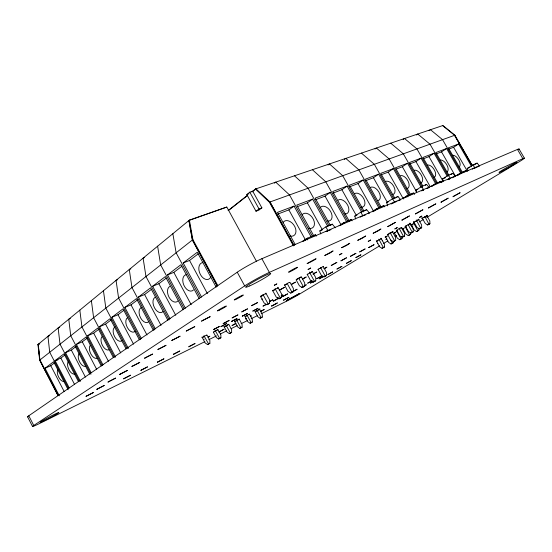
<?xml version="1.0" encoding="UTF-8"?>
<svg xmlns="http://www.w3.org/2000/svg" width="552" height="552" viewBox="0 0 552 552"><rect width="100%" height="100%" fill="white"/><g stroke="black" fill="none" stroke-linecap="round" stroke-linejoin="round"><path stroke-width="0.83" d="M312.397 271.57L315.716 277.587L315.765 280.74L313.163 282.162L310.521 280.43L307.188 274.413L312.453 271.529L310.507 272.84M323.189 266.554L318.007 269.397L318.683 269.114M377.464 243.432L377.92 243.349M382.543 240.741L382.101 240.81M58.036 395.729L39.647 360.201L37.984 344.524L189.405 220.096L226.796 207.055L256.37 261.144M226.796 207.055L188.874 220.483L192.358 239.975L217.246 285.977M246.82 194.525L249.808 192.165L252.699 191.185L261.889 207.869L258.853 210.16L255.99 211.209L246.82 194.525L248.993 193.786M228.073 210.609L247.427 195.339M252.098 191.654L255.438 189.025L442.918 125.497L454.869 135.212L472.291 165.455M229.273 209.891L247.296 195.684M251.967 191.999L256.038 188.791M39.647 360.201L192.896 239.596L189.405 220.096M274.378 183.16L275.717 182.119L289.496 194.911L312.625 236.635M59.326 395.818L45.05 368.246L53.613 361.719L68.165 389.753M69.276 387.959L55.069 360.615L63.991 353.818L78.481 381.653M80.433 381.328L65.502 352.659L74.796 345.58L89.638 373.994M91.266 372.869L76.376 344.372L86.071 336.989L101.264 365.99M102.976 364.837L87.72 335.733L97.835 328.019L113.415 357.648M115.589 357.185L99.56 326.708L110.131 318.649L126.111 348.933M128.368 348.415L111.932 317.276L122.992 308.851L139.387 339.818M141.333 338.479L124.876 307.416L136.454 298.591L153.297 330.268M155.333 328.868L138.428 297.086L150.565 287.833L167.87 320.257M170.009 318.787L152.635 286.253L165.372 276.552L183.167 309.755M185.417 308.209L167.546 274.889L180.925 264.691L199.244 298.715M201.604 297.086L183.216 262.952L197.292 252.223L216.149 287.102M45.05 368.246L50.777 365.707L54.751 362.692M55.069 360.615L60.858 358.062L64.701 355.15M65.502 352.659L71.346 350.106L76.017 346.559M76.376 344.372L82.276 341.812L87.471 337.872M87.72 335.733L93.674 333.166L99.098 329.054M99.56 326.708L105.577 324.141L111.545 319.615M111.932 317.276L118.004 314.716L123.883 310.258M124.876 307.416L131.003 304.856L137.841 299.674M138.428 297.086L144.61 294.533L151.379 289.407M152.635 286.253L158.866 283.721L166.269 278.111M167.546 274.889L173.832 272.371L181.884 266.264M183.216 262.952L189.543 260.454L198.278 253.83M255.99 211.209L259.019 208.918L261.889 207.869M328.067 164.945L329.44 163.916L342.695 175.702L363.064 211.982M344.4 159.397L345.773 158.383L358.855 169.864L379.969 207.331M277.794 214.079L288.862 209.877L294.064 206.103L311.08 236.808M375.001 149.005L376.374 148.019L389.125 158.935L409.784 195.346M297.093 206.752L307.374 202.839L312.584 199.113L327.964 226.748M403.105 139.477L404.499 138.483L416.926 148.895L436.77 183.643M315.509 199.755L325.038 196.132L330.241 192.441L346.504 221.531M416.339 134.985L417.726 134.005L429.994 144.175L448.176 175.922M333.097 193.069L341.902 189.722L347.098 186.079L361.746 212.182M429.056 130.665L430.436 129.699L442.545 139.642L461.624 172.845M265.498 294.002C268.589 291.753 255.114 299.198 262.759 295.561M206.565 335.299C208.58 333.718 197.374 340.087 204.288 336.589M349.602 186.797L358.02 183.602L363.202 179.993L378.762 207.614M277.573 288.282C280.878 285.977 267.354 293.388 274.861 289.828M204.233 339.1L203.833 339.508M262.497 298.867L261.869 299.432M365.686 180.683L373.442 177.744L378.61 174.177L392.562 198.858M27.91 416.884A14.324 0.883 -27.6 0 1 28.787 415.78L237.243 272.205A19.555 1.891 -28.6 0 1 261.869 258.709L517.452 149.426A14.062 0.856 -29.8 0 1 518.797 149.35M381.115 174.825L388.208 172.127L393.362 168.608L408.715 195.67M289.296 282.734C291.484 280.802 280.588 287.302 286.612 284.259M396.322 169.05L402.367 166.752L407.493 163.268L421.286 187.494M298.025 278.857C291.559 281.913 305.794 274.137 299.446 278.077M409.763 163.944L415.953 161.591L421.059 158.148L435.797 183.968M249.055 314.53C250.435 313.246 241.707 318.442 246.854 315.772M302.358 241.452L306.739 238.519L315.447 234.807L316.213 236.18M423.418 158.748L428.994 156.63L434.072 153.228L447.244 176.233M303.462 240.982L307.837 238.05L308.05 238.436L307.229 238.788M304.097 240.879L305.974 239.623M246.116 318.504L245.454 318.946L246.447 318.573M320.774 233.917L319.822 230.908L325.859 226.872L332.29 224.16L335.34 227.79M313.122 236.097L314.371 235.262L314.585 235.649L315.392 235.304M313.57 236.056L315.447 234.807M330.275 225.506L332.29 224.16M278.256 297.273L277.649 297.776M250.642 316.275L251.319 315.827L250.332 316.192M436.177 153.904L441.531 151.869L446.582 148.509L460.741 173.169M326.039 231.654L327.929 230.591L326.646 231.433M448.831 149.095L453.585 147.287L458.602 143.969L471.684 166.669M28.787 415.78L33.762 425.468L244.688 285.901A19.582 1.546 -28.6 0 1 269.355 272.384L522.834 158.672L517.452 149.426M292.111 291.967L297.135 289.213L292.139 292.036M339.059 225.754L343.434 222.877L351.327 219.51L352.059 220.821M340.681 224.919L344.427 222.449L344.634 222.815L343.882 223.139M342.012 224.367L343.261 223.546M355.688 218.971L354.777 216.101L360.794 212.147L366.638 209.684L369.55 213.141L368.087 213.762M348.478 221.159L350.347 219.924L350.554 220.289L351.286 219.979M365.3 210.56L366.638 209.684M302.034 287.026L301.385 287.537L303.207 286.647M360.987 216.695L362.961 215.956L360.794 212.147M372.421 211.492L376.768 208.67L383.957 205.599L384.661 206.848M387.676 205.896L386.628 202.612L392.603 198.734L397.937 196.484L400.717 199.79L398.468 200.755M375.947 209.725L372.841 211.74L377.671 208.283L377.872 208.628L377.188 208.918M380.901 207.386L383.067 205.979L383.93 206.041M396.612 197.347L397.937 196.484M380.756 239.154C384.164 236.684 372.248 243.57 377.941 240.741M324.072 276.193L319.228 278.843L323.479 276.373M391.071 204.054L391.651 203.709M393.286 202.901L396.964 201.397M400.821 228.162C404.195 225.906 394.949 230.853 396.805 230.357M402.87 198.465L407.183 195.705L413.765 192.896L414.607 194.387M403.698 198.113L408.011 195.346L408.197 195.684L405.423 197.326M416.518 192.627L415.766 190.267L421.687 186.472L426.572 184.416L429.242 187.577L426.882 188.584M425.261 185.251L426.572 184.416M386.835 238.83L385.876 239.52L386.441 239.285M410.798 194.621L412.944 193.241L413.745 193.31M422.984 189.929L423.729 189.936L421.687 190.75M421.707 190.868L423.584 189.674M426.213 216.212L427.338 215.425L421.832 218.53L422.349 218.323M443.256 181.194L442.531 178.938L448.383 175.219L452.875 173.321L455.434 176.357M430.781 186.528L435.811 183.499L435.418 184.064M431.864 186.314L433.996 184.961M450.929 174.556L452.875 173.321M438.923 182.464L441.089 181.642M438.964 182.595L441.089 181.249L441.911 182.671M448.61 179.186L450.37 178.524L448.383 175.219M448.058 179.642L450.225 178.275M467.896 170.658L467.192 168.484L472.974 164.855L477.121 163.102L479.584 166.014L474.906 168.022L472.974 164.855M456.456 175.55L460.672 172.9L466.24 170.527L464.142 171.844M460.844 173.349L456.808 175.777L461.375 172.603L461.023 173.135M474.244 164.91L477.121 163.102M462.748 172.576L465.55 170.823L466.247 170.906M473.34 168.67L474.906 168.022M260.385 296.148L264.056 302.889L266.857 304.738L269.611 303.227L269.569 299.874L265.871 293.091M269.611 303.227L266.857 304.738M272.571 290.387L276.2 297.024L278.953 298.839L281.672 297.349L281.63 294.05L277.932 287.295M281.672 297.349L278.953 298.839M392.707 203.136L392.217 203.426M284.397 284.797L287.978 291.332L290.697 293.119L293.374 291.649L293.326 288.399L290.041 282.417M293.374 291.649L290.697 293.119M202.004 337.044L205.178 342.964L207.538 344.538L209.877 343.254L209.857 340.398L207.014 335.112M209.877 343.254L207.538 344.538M296.12 279.809L299.412 285.798L302.096 287.558L304.732 286.115L304.683 282.914L301.364 276.883M304.732 286.115L302.096 287.558M213.507 332.352L216.26 337.458L218.585 339.011L220.897 337.748L220.876 334.933L218.026 329.641M220.897 337.748L218.585 339.011M313.163 282.162L315.765 280.74M223.946 326.335L227.051 332.097L229.356 333.629L231.64 332.38L231.612 329.599L228.756 324.3L224.105 326.825L226.106 325.921M231.64 332.38L229.356 333.629M318.097 269.397L321.312 275.213L323.927 276.918L326.487 275.517L326.432 272.405L323.113 266.409M326.487 275.517L323.927 276.918M234.338 320.864L237.581 326.867L239.858 328.378L242.107 327.143L242.087 324.397L239.216 319.097L234.676 321.657L239.237 319.159M242.107 327.143L239.858 328.378M244.639 315.841L247.848 321.761L250.104 323.251L252.326 322.037L252.298 319.325L249.414 314.019M448.507 179.248L447.713 179.69M252.326 322.037L250.104 323.251M379.7 245.806L299.425 294.161A10.391 0.435 -28.7 0 1 286.647 301.157L261.186 313.764M383.378 243.591L387.801 240.927M395.163 236.491L396.64 235.607M411.364 226.734L412.841 225.844M419.465 221.856L423.149 219.634M426.834 217.419L518.149 162.412A14.076 0.697 -29.6 0 0 522.834 158.672M254.693 310.935L257.867 316.786L260.095 318.256L262.297 317.055L262.262 314.378L259.412 309.141M262.297 317.055L260.095 318.256M376.257 240.769L379.617 246.765L382.06 248.345L384.433 247.041L384.371 244.163L381.039 238.216M390.795 240.051L393.265 241.645L395.68 240.327L395.611 237.408L392.389 231.688M384.433 247.041L382.06 248.345M395.68 240.327L393.265 241.645M385.234 236.428L388.601 242.425L391.016 243.984L393.362 242.694L393.328 241.272M396.798 230.494L399.751 235.738L402.194 237.312L404.575 236.008L404.506 233.13L401.573 227.941M360.767 216.832L360.118 217.198M393.362 242.694L391.016 243.984M404.575 236.008L402.194 237.312M394.404 232.951L397.357 238.195L399.738 239.734L402.056 238.464L402.008 236.359M405.513 226.299L408.473 231.543L410.888 233.096L413.241 231.805L413.172 228.97L409.86 223.112M402.505 228.073L405.892 234.076L408.245 235.587L410.536 234.338L410.502 232.951M413.586 221.455L416.981 227.452L419.361 228.983L421.68 227.714L421.611 224.912L418.333 219.13M410.536 234.338L408.245 235.587M421.68 227.714L419.361 228.983M410.861 224.133L414.214 230.06L416.539 231.55L418.796 230.315L418.747 228.266M421.859 217.467L425.261 223.463L427.621 224.974L429.911 223.719L429.842 220.959L426.599 215.252M418.796 230.315L416.539 231.55M429.911 223.719L427.621 224.974M279.202 290.124L284.411 287.371L279.36 290.359M216.591 330.503C221.331 327.674 211.099 332.953 214.183 331.78M227.341 325.245L228.728 324.293M324.755 268.562L326.901 267.133L323.879 268.651M207.945 337.396L209.863 336.209L208.663 336.672M218.661 332.007L224.14 329.185L219.165 332M281.044 296.044L282.893 294.899L282.106 295.161M390.533 233.158C399.331 227.866 381.922 237.381 389.05 233.972M387.483 235.821L385.137 237.339L386.911 236.497M312.004 280.906L307.637 283.224L312.025 280.664M408.149 224.864L410.598 223.291L404.982 226.472L406.7 225.658M304.531 285.922L306.339 284.742L304.518 285.625M312.225 281.955L310.41 283.142L312.19 282.272M472.774 168.912L472.257 169.188M319.87 268.513L321.257 267.755M291.718 284.004L295.486 282.1L291.835 284.37M302.558 278.836L306.25 276.973L302.593 279.236M313.108 273.813L316.717 271.984L313.06 274.24M397.723 230.874L393.921 233.179L395.653 232.364M269.328 301.482L272.86 299.764L269.59 301.689M415.194 221.656L419.078 219.31L413.51 222.449L414.055 222.235M406.272 226.831L402.491 229.128L403.043 228.907M423.467 217.757L424.881 216.984M414.614 222.891L410.84 225.175L411.371 224.961M266.147 304.29L262.945 306.167L266.423 304.476M412.482 224.395L413.876 223.636M235.462 323.527L231.957 325.583L236.014 323.589M260.461 311.328L264.263 309.458L260.806 311.473M204.875 341.647L39.792 423.384A14.338 0.724 -27.8 0 1 33.762 425.468M208.732 339.735L216.446 335.92M220.303 334.008L226.472 330.952M231.102 328.661L237.27 325.604M241.127 323.693L247.303 320.643M251.16 318.732L257.329 315.675M402.056 238.464L401.042 238.954L396.612 230.708M399.738 239.734L400.759 239.237M413.241 231.805L412.227 232.295L408.211 224.754M410.888 233.096L411.902 232.599M55.78 360.767L57.946 359.807M326.522 231.564L327.308 231.226M328.82 230.577L330.993 229.653M363.692 215.646L365.886 214.707M393.403 202.922L394.059 202.639M449.273 179L449.825 178.758M451.819 177.91L454.71 176.668M435.045 183.823L441.089 181.249M393.9 202.37L394.556 202.087M474.258 167.994L474.768 167.78M319.822 230.908L322.678 229.701M354.777 216.101L356.971 215.177M386.628 202.612L388.153 201.97M415.766 190.267L417.864 189.384M442.531 178.938L445.533 177.661M467.192 168.484L469.973 167.311M307.188 274.517L307.885 274.227M39.806 343.661L38.157 344.351L39.82 360.028L58.229 395.584M37.984 344.524L39.551 343.868M49.535 335.644L47.948 336.306L49.714 352.245L68.551 388.532M59.706 327.288L58.139 327.929L60.009 344.144L79.302 381.19M70.339 318.559L68.752 319.201L70.739 335.699L90.901 374.297M117.659 279.712L116.058 280.326L118.583 298.039L140.505 339.418M294.064 206.103L277.456 212.375L295.23 244.57M312.584 199.113L296.762 205.082L313.729 235.676M330.241 192.441L315.157 198.14L330.496 225.678M347.098 186.079L332.697 191.516L349.326 221.248M363.202 179.993L349.444 185.189L364.051 211.209M378.61 174.177L365.445 179.145L381.384 207.421M393.362 168.608L380.756 173.362L395.094 198.713M407.493 163.268L395.418 167.829L410.702 194.752M421.059 158.148L409.467 162.523L422.804 185.948M434.072 153.228L422.949 157.43L437.653 183.174M446.582 148.509L435.887 152.545L449.031 175.481M458.602 143.969L448.327 147.846L462.452 172.438M130.845 268.879L129.265 269.473L131.956 287.523L154.47 329.868M144.693 257.515L143.099 258.108L145.963 276.49L169.112 319.849M255.438 189.025L269.39 202.204L454.869 135.212M442.601 125.601L454.62 135.281L472.057 165.545M390.726 143.154L403.312 153.808L422.294 187.149M361.408 153.09L374.318 164.282L393.721 198.589M312.363 169.705L325.783 181.808L347.87 221.311M294.471 175.764L308.071 188.204L328.978 225.754M255.969 188.846L269.997 201.956L294.064 245.585M208.552 343.917L203.957 335.65M219.606 338.39L215.032 330.144M230.384 333.008L226.237 325.535M421.687 186.472L423.729 189.936M240.886 327.757L236.394 319.622M519.039 148.957L524.386 158.148M392.603 198.734L394.708 202.363M251.132 322.63L247.061 315.268M454.551 135.33L471.988 165.586M453.585 147.287L467.42 171.334M441.531 151.869L455.6 176.398M428.994 156.63L442.925 180.987M415.953 161.591L430.174 186.528M261.13 317.635L257.073 310.279M402.367 166.752L416.422 191.475M424.971 216.695L428.952 224.188M407.183 195.705L407.866 196.905M416.277 219.931L420.693 228.19M388.208 172.127L403.422 198.982M413.855 223.318L417.829 230.784M405.547 227.334L409.543 234.821M373.442 177.744L387.29 202.28M399.041 228.128L403.533 236.511M390.091 232.427L394.611 240.838M387.842 234.807L392.32 243.204M358.02 183.602L373.462 211.05M378.858 239.182L383.364 247.558M341.902 189.722L356.44 215.666M268.162 303.931L262.959 294.471M325.038 196.132L341.17 225.043M325.859 226.872L328.095 230.888M307.374 202.839L322.223 229.563M306.739 238.519L307.512 239.906M288.862 209.877L305.325 239.63M320.602 267.596L325.238 276.124M309.389 272.039L314.481 281.368M269.921 202.011L293.988 245.633M269.39 202.204L293.471 245.854M280.264 298.039L275.103 288.634M298.742 278.215L303.407 286.764M249.808 192.165L259.019 208.918M287.302 283.714L292.008 292.312M261.869 258.709L269.355 272.384M237.243 272.205L244.688 285.901M192.896 239.596L217.798 285.619M217.336 285.943L192.448 239.941L188.963 220.455M189.543 260.454L207.414 293.588M200.238 297.562L176.116 252.768L172.852 233.655M173.832 272.371L191.192 304.697M184.099 308.623L160.666 264.919L157.61 246.178M158.866 283.721L175.743 315.275M144.61 294.533L161.018 325.349M131.003 304.856L146.977 334.96M118.004 314.716L133.556 344.137M127.146 348.498L105.818 308.092L103.445 290.697M105.577 324.141L120.729 352.914M114.395 357.22L93.612 317.697L91.377 300.612M93.674 333.166L108.447 361.312M102.189 365.555L81.931 326.887L79.826 310.107M82.276 341.812L96.703 369.392M71.346 350.106L85.429 377.099M60.858 358.062L74.603 384.496M50.777 365.707L64.204 391.596M58.305 395.542L39.903 359.994L38.24 344.317M27.6 416.85L32.54 426.475M210.912 276.814A8.894 5.803 67.3 0 1 200.48 274.682A8.894 5.803 67.3 0 1 202.929 262.559M193.566 289.89A8.673 5.52 67 0 1 183.906 285.301A8.673 5.52 67 0 1 186.659 274.592M177.917 300.964A8.466 5.258 66.8 0 1 169.126 297.383A8.466 5.258 66.8 0 1 169.843 286.391M163.012 311.521A8.259 5.009 66.6 0 1 154.553 307.926A8.259 5.009 66.6 0 1 155.153 297.273M148.798 321.581A8.073 4.782 66.4 0 1 140.65 317.993A8.073 4.782 66.4 0 1 141.146 307.643M135.226 331.193A7.887 4.568 66.2 0 1 127.374 327.605A7.887 4.568 66.2 0 1 127.774 317.552M122.261 340.377A7.714 4.368 66.1 0 1 114.678 336.789A7.714 4.368 66.1 0 1 114.995 327.019M108.965 349.837A7.549 4.181 66 0 1 102.527 345.58A7.549 4.181 66 0 1 101.892 336.775M97.124 358.22A7.383 4.009 65.9 0 1 90.894 354.004A7.383 4.009 65.9 0 1 90.224 345.421M85.774 366.259A7.231 3.843 65.8 0 1 79.736 362.077A7.231 3.843 65.8 0 1 79.033 353.708M74.886 373.966A7.086 3.685 65.7 0 1 69.034 369.826A7.086 3.685 65.7 0 1 68.296 361.663M64.425 381.37A6.948 3.54 65.6 0 1 58.754 377.271A6.948 3.54 65.6 0 1 57.988 369.302M452.405 155.278A6.803 3.622 57 0 1 458.698 159.769A6.803 3.622 57 0 1 459.243 166.863M440.227 160.052A6.941 3.76 56.9 0 1 446.692 164.613A6.941 3.76 56.9 0 1 447.182 171.872M427.552 165.02A7.079 3.919 56.8 0 1 434.645 170.464A7.079 3.919 56.8 0 1 433.706 177.516M414.366 170.195A7.224 4.078 56.7 0 1 421.659 175.722A7.224 4.078 56.7 0 1 420.61 182.953M400.628 175.584A7.376 4.25 56.6 0 1 408.135 181.201A7.376 4.25 56.6 0 1 406.962 188.625M385.227 181.67A7.528 4.437 56.4 0 1 393.576 186.052A7.528 4.437 56.4 0 1 392.734 194.539M370.233 187.549A7.693 4.63 56.3 0 1 378.851 191.986A7.693 4.63 56.3 0 1 377.878 200.707M354.563 193.697A7.866 4.837 56.1 0 1 363.954 199.1A7.866 4.837 56.1 0 1 360.973 207.207M338.176 200.121A8.045 5.065 55.9 0 1 347.891 205.606A8.045 5.065 55.9 0 1 344.69 213.962M320.063 207.862A8.239 5.299 55.7 0 1 330.593 211.464A8.239 5.299 55.7 0 1 327.647 221.035M302.034 214.949A8.432 5.554 55.5 0 1 313.322 219.22A8.432 5.554 55.5 0 1 308.644 228.211M283.121 222.38A8.639 5.83 55.2 0 1 294.851 226.693A8.639 5.83 55.2 0 1 289.855 235.987M307.174 263.545C314.73 260.537 322.775 254.362 307.174 263.545M308.099 269.479L310.686 268.065L308.099 269.479M316.779 278.705L321.775 275.965L316.779 278.705M324.824 255.445L329.903 253.106L333.091 250.912L324.824 255.445M327.881 274.558L332.677 271.929L327.881 274.558M331.255 265.464L336.817 262.414L331.255 265.464M341.674 247.703L346.532 245.474L349.761 243.273L341.674 247.703M339.404 254.845L341.888 253.485L339.404 254.845M337.003 269.031L341.854 266.375L337.003 269.031M340.984 260.827L346.47 257.818L340.984 260.827M357.786 240.306L362.429 238.174L365.693 235.973L357.786 240.306M346.345 263.38L351.251 260.689L346.345 263.38M350.458 256.307L355.874 253.34L350.458 256.307M355.902 257.584L360.87 254.865L355.902 257.584M359.69 251.905L365.038 248.973L359.69 251.905M373.2 233.227L377.644 231.184L380.935 228.99L373.2 233.227M368.246 241.362L370.633 240.051L368.246 241.362M368.688 247.613L373.973 244.722L368.688 247.613M387.959 226.444L387.745 226.727L395.536 222.297L387.959 226.444M402.111 219.951L401.863 220.241L409.529 215.88L402.111 219.951M394.901 228.901L397.198 227.638L394.901 228.901M415.69 213.714L415.414 214.01L422.956 209.732L415.69 213.714M428.725 207.724L428.421 208.035L435.852 203.819L428.725 207.724M419.61 217.343L421.825 216.129L419.61 217.343M441.255 201.97L440.931 202.287L448.245 198.14L441.255 201.97M453.309 196.436L452.957 196.76L460.161 192.682L453.309 196.436M86.395 396.094L85.933 396.467L93.433 392.5L86.395 396.094M97.2 389.056L96.703 389.45L104.328 385.42L97.2 389.056M108.454 381.729L107.916 382.15L115.672 378.051L108.454 381.729M120.177 374.09L119.605 374.539L127.484 370.371L120.177 374.09M132.397 366.128L131.79 366.597L139.808 362.367L132.397 366.128M145.162 357.813L144.507 358.317L152.662 354.011L145.162 357.813M158.493 349.126L157.789 349.664L166.097 345.29L158.493 349.126M172.431 340.039L171.679 340.612L180.138 336.168L172.431 340.039M187.031 330.531L186.224 331.145L194.835 326.618L187.031 330.531M124.124 378.499L123.607 378.886L130.617 375.174L124.124 378.499M202.329 320.567L201.459 321.216L210.236 316.613L202.329 320.567M141.312 370.047L140.767 370.447L147.605 366.818L141.312 370.047M157.879 361.898L157.32 362.305L163.999 358.759L157.879 361.898M173.873 354.032L173.287 354.446L179.821 350.975L173.873 354.032M274.337 285.191C273.33 286.122 280.513 281.789 274.337 285.191M189.315 346.435L188.715 346.856L195.097 343.468L189.315 346.435M214.21 329.144L213.617 329.558L219.385 326.501L214.21 329.144M223.339 323.417C220.814 325.549 237.96 315.516 223.339 323.417M232.716 317.538L232.082 317.98L237.967 314.868L232.716 317.538M242.362 311.487L241.7 311.956L247.648 308.803L242.362 311.487M221.076 326.425C218.813 328.371 235.055 318.856 221.076 326.425M252.285 305.27L251.595 305.753L257.611 302.572L252.285 305.27M232.109 321.057L231.509 321.471L237.056 318.532L232.109 321.057M242.866 315.82L242.259 316.241L247.71 313.343L242.866 315.82M253.354 310.721L252.733 311.142L258.101 308.292L253.354 310.721M255.562 311.349C253.934 312.756 266.292 305.504 255.562 311.349M273.544 300.895C270.839 303 286.329 293.864 273.544 300.895M283.273 296.155L282.672 296.645L287.709 293.802L283.273 296.155M271.86 305.842C268.686 308.119 286.033 298.149 271.86 305.842M284.135 299.798L283.438 300.253L288.965 297.314L284.135 299.798M287.965 299.653L286.378 300.875L299.37 293.567L287.965 299.653M41.676 421.901A10.564 0.531 -27.8 0 0 57.843 413.338A10.564 0.531 -27.8 0 0 48.962 417.133A10.564 0.531 -27.8 0 0 41.676 421.901M503.383 170.506A10.371 0.517 -29.6 0 0 516.976 162.316A10.371 0.517 -29.6 0 0 503.5 169.416A10.371 0.517 -29.6 0 0 503.383 170.506M249.725 285.895A14.338 1.125 -28.6 0 0 270.501 273.964A14.338 1.125 -28.6 0 0 254.355 281.223A14.338 1.125 -28.6 0 0 249.725 285.895M289.897 271.763A5.113 0.359 -28.8 0 0 297.369 267.492A5.113 0.359 -28.8 0 0 291.808 270.031A5.113 0.359 -28.8 0 0 289.897 271.763M219.082 310.3A5.14 0.359 -28.4 0 0 226.389 306.118A5.14 0.359 -28.4 0 0 220.296 308.947A5.14 0.359 -28.4 0 0 219.082 310.3M235.814 299.419A5.258 0.38 -28.5 0 0 243.349 295.099A5.258 0.38 -28.5 0 0 237.236 297.921A5.258 0.38 -28.5 0 0 235.814 299.419"/></g></svg>
